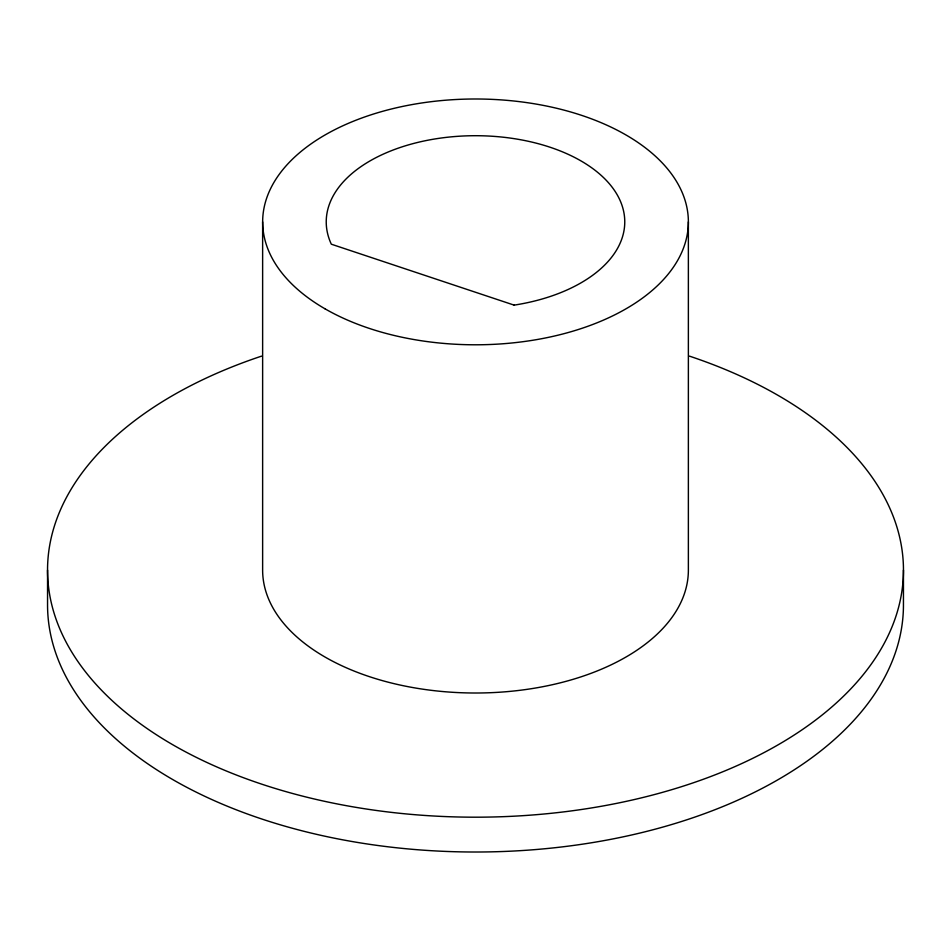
<?xml version="1.0" encoding="UTF-8"?>
<svg xmlns="http://www.w3.org/2000/svg" width="951" height="951" viewBox="0 0 951 951"><rect width="100%" height="100%" fill="white"/><g stroke="black" fill="none" stroke-linecap="round" stroke-linejoin="round"><path stroke-width="1.43" d="M903.45 570.113L903.45 604.931A427.95 247.07 0 0 1 475.5 852.013A427.95 247.07 0 0 1 47.55 604.931L47.55 570.113M688.369 221.892L688.369 570.113A212.869 122.905 0 0 1 475.5 693.006A212.869 122.905 0 0 1 262.631 570.113L262.631 221.892M689.475 356.138A427.95 247.07 0 0 1 803.333 728.93A427.95 247.07 0 0 1 147.667 728.93A427.95 247.07 0 0 1 261.525 356.138M514.134 305.128L331.317 244.193A149.271 86.184 0 0 1 436.866 138.644A149.271 86.184 0 0 1 619.683 199.591A149.271 86.184 0 0 1 514.134 305.128M324.98 308.79A212.869 122.905 0 0 0 681.118 253.703A212.869 122.905 0 0 0 420.401 103.183A212.869 122.905 0 0 0 324.98 308.79"/></g></svg>
